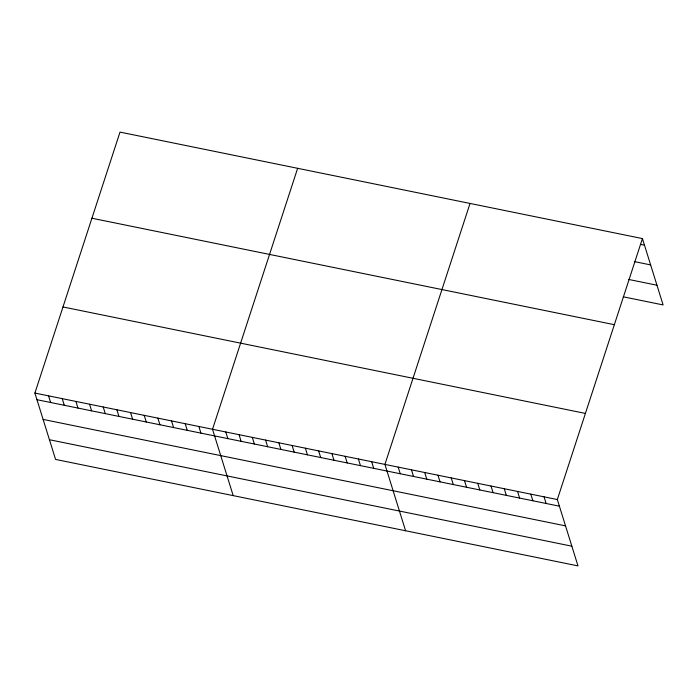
<?xml version="1.0" encoding="UTF-8"?>
<svg xmlns="http://www.w3.org/2000/svg" width="698" height="698" viewBox="0 0 698 698"><rect width="100%" height="100%" fill="white"/><g stroke="black" fill="none" stroke-linecap="round" stroke-linejoin="round"><path stroke-width="1.05" d="M642.43 238.576L557.327 499.541L577.988 565.895L55.57 459.424L34.9 393.07L120.012 132.105L642.43 238.576L663.1 304.93L623.314 296.816M297.636 168.305L212.524 429.27L233.193 495.624M470.033 203.441L384.921 464.406L405.59 530.759M640.424 244.379L644.498 245.216M634.316 261.593L650.641 264.917M628.401 279.401L656.966 285.22M91.927 218.23L614.345 324.692M62.986 306.954L585.413 413.425M34.9 393.07L557.327 499.541M36.968 399.71L559.395 506.181M43.102 419.419L565.528 525.882M49.427 439.723L571.854 546.185M544.065 496.836L546.133 503.476M530.803 494.132L532.871 500.771M517.541 491.436L519.609 498.067M504.279 488.731L506.347 495.371M491.017 486.026L493.085 492.666M477.755 483.321L479.823 489.961M464.493 480.625L466.561 487.256M451.231 477.921L453.299 484.56M437.969 475.216L440.037 481.856M424.707 472.511L426.775 479.151M411.445 469.815L413.513 476.446M398.183 467.11L400.251 473.75M371.659 461.701L373.727 468.341M358.397 458.996L360.465 465.636M345.135 456.3L347.203 462.931M331.882 453.595L333.949 460.235M318.62 450.891L320.687 457.53M305.358 448.186L307.425 454.826M292.096 445.49L294.163 452.121M278.834 442.785L280.901 449.425M265.572 440.08L267.639 446.72M252.31 437.376L254.377 444.015M239.048 434.68L241.115 441.311M225.786 431.975L227.853 438.614M198.86 426.487L200.928 433.126M185.197 423.703L187.265 430.343M171.534 420.92L173.601 427.551M157.87 418.137L159.938 424.768M144.207 415.345L146.275 421.985M130.543 412.562L132.611 419.201M116.88 409.778L118.948 416.418M103.217 406.995L105.285 413.635M89.553 404.212L91.621 410.852M75.89 401.429L77.958 408.06M62.227 398.645L64.295 405.276M48.563 395.853L50.631 402.493"/></g></svg>
